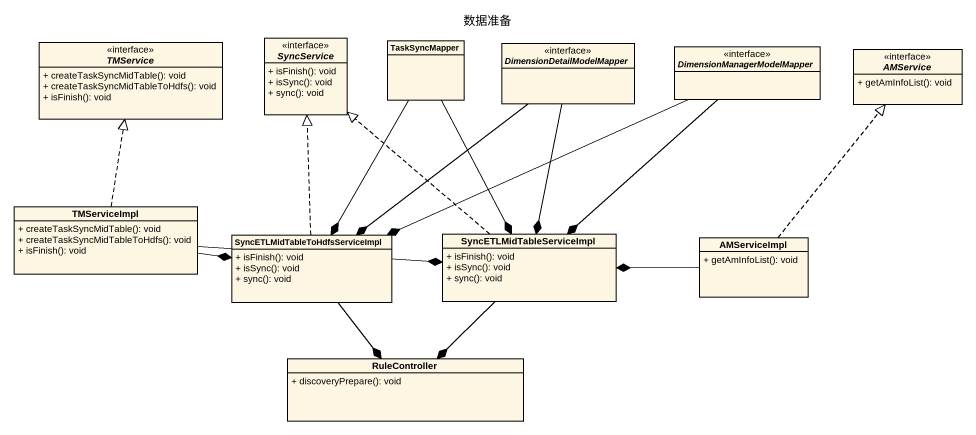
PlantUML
@startuml
title 数据准备
hide circle
hide empty members
skinparam classAttributeIconSize 0
interface TMService <<interface>> {
  + createTaskSyncMidTable(): void
  + createTaskSyncMidTableToHdfs(): void
  + isFinish(): void
}
interface SyncService <<interface>> {
  + isFinish(): void
  + isSync(): void
  + sync(): void
}
class TaskSyncMapper
interface DimensionDetailModelMapper <<interface>>
interface DimensionManagerModelMapper <<interface>>
interface AMService <<interface>> {
  + getAmInfoList(): void
}
class TMServiceImpl {
  + createTaskSyncMidTable(): void
  + createTaskSyncMidTableToHdfs(): void
  + isFinish(): void
}
class "SyncETLMidTableToHdfsServiceImpl" as SyncETLMidTableToHdfsService {
  + isFinish(): void
  + isSync(): void
  + sync(): void
}
class SyncETLMidTableServiceImpl {
  + isFinish(): void
  + isSync(): void
  + sync(): void
}
class AMServiceImpl {
  + getAmInfoList(): void
}
class RuleController {
  + discoveryPrepare(): void
}
TaskSyncMapper --* SyncETLMidTableToHdfsService
TaskSyncMapper --* SyncETLMidTableServiceImpl
DimensionDetailModelMapper --* SyncETLMidTableToHdfsService
DimensionDetailModelMapper --* SyncETLMidTableServiceImpl
DimensionManagerModelMapper -left-* SyncETLMidTableToHdfsService
DimensionManagerModelMapper --* SyncETLMidTableServiceImpl
TMServiceImpl .up.|> TMService
TMServiceImpl -right-* SyncETLMidTableToHdfsService
TMServiceImpl -right-* SyncETLMidTableServiceImpl
SyncETLMidTableToHdfsService .up.|> SyncService
SyncETLMidTableToHdfsService --* RuleController
SyncETLMidTableServiceImpl .up.|> SyncService
SyncETLMidTableServiceImpl --* RuleController
AMServiceImpl .up.|> AMService
AMServiceImpl -left-* SyncETLMidTableServiceImpl
@enduml
